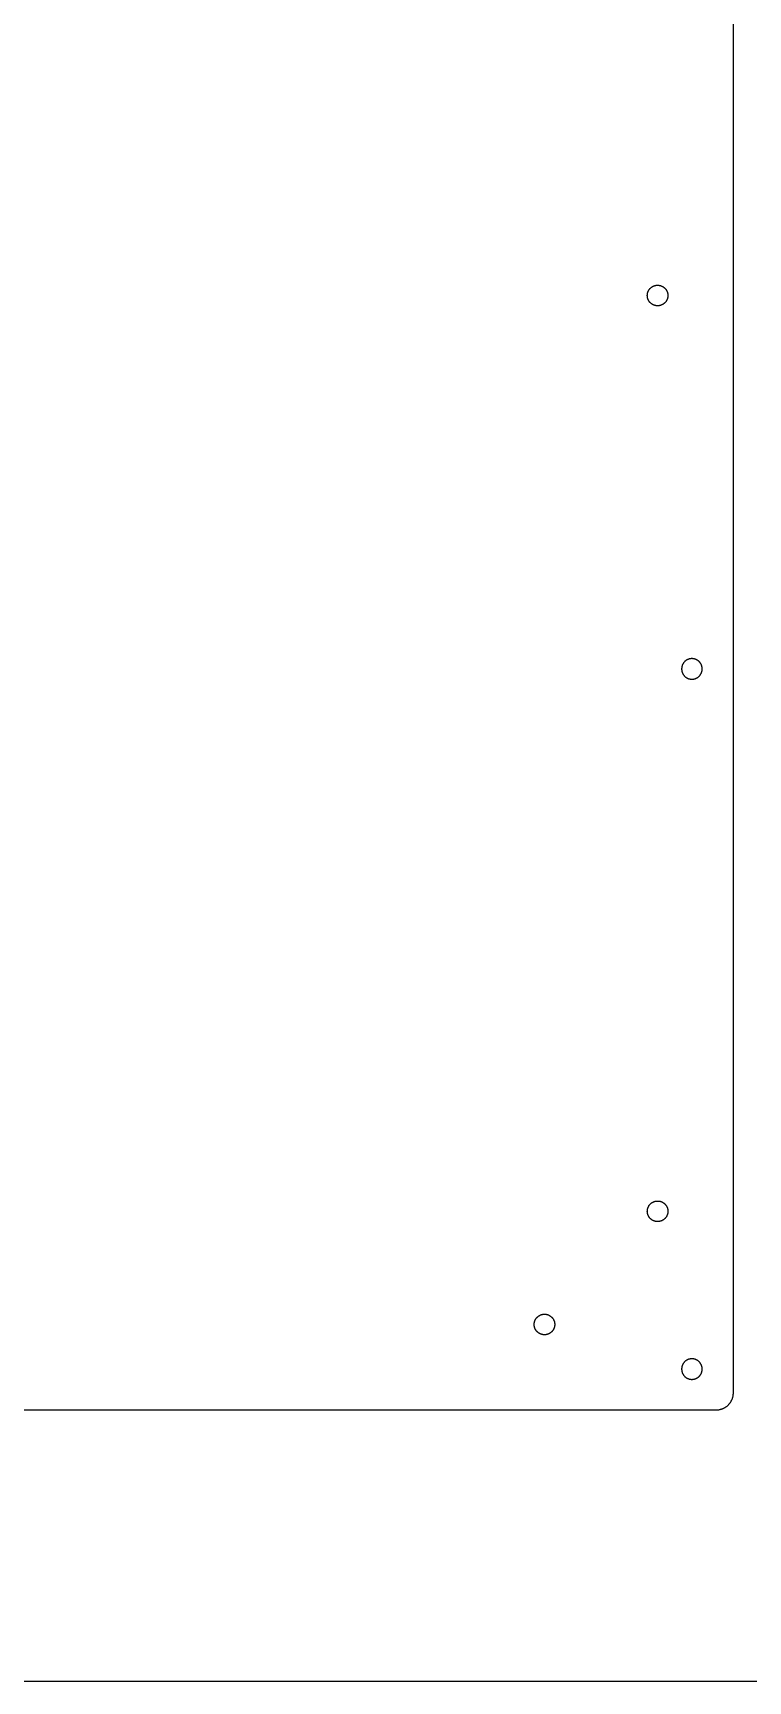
# Model space of a CAD drawing. Header units: millimetres. Extents: x 0 to 1736, y 0 to 1922.
# Drawn here: x 373.7 to 582.3, y 961 to 1441.5 of the extents above; entities that cross this region are included whole.
import ezdxf

# ---------------------------------------------------------------- set-up
doc = ezdxf.new("R2010")
doc.units = ezdxf.units.MM
doc.header["$MEASUREMENT"] = 0
doc.layers.add('Default', color=18, linetype='Continuous', true_color=0x000000)

msp = doc.modelspace()

# ---------------------------------------------------------------- linework, layer by layer
at = {"layer": 'Default', "color": 251, "true_color": 0x696969}
msp.add_lwpolyline([(0, 961), (1736, 961), (1736, 1922), (0, 1922)], close=True, dxfattribs=at)
at = {"layer": 'Default'}
msp.add_lwpolyline([(577.91, 1684.95), (577.91, 1044.95), (577.91, 1044.84), (577.91, 1044.73), (577.9, 1044.62), (577.89, 1044.51), (577.88, 1044.39), (577.87, 1044.28), (577.85, 1044.16), (577.83, 1044.04), (577.81, 1043.93), (577.78, 1043.81), (577.75, 1043.7), (577.72, 1043.58), (577.69, 1043.46), (577.65, 1043.35), (577.61, 1043.23), (577.56, 1043.11), (577.52, 1043), (577.46, 1042.88), (577.41, 1042.77), (577.35, 1042.66), (577.3, 1042.55), (577.23, 1042.44), (577.17, 1042.33), (577.1, 1042.22), (577.03, 1042.11), (576.95, 1042.01), (576.88, 1041.9), (576.8, 1041.8), (576.71, 1041.7), (576.63, 1041.61), (576.54, 1041.51), (576.45, 1041.42), (576.36, 1041.33), (576.26, 1041.24), (576.16, 1041.16), (576.07, 1041.07), (575.96, 1040.99), (575.86, 1040.92), (575.76, 1040.84), (575.65, 1040.77), (575.54, 1040.7), (575.43, 1040.64), (575.32, 1040.57), (575.21, 1040.51), (575.1, 1040.46), (574.98, 1040.4), (574.87, 1040.35), (574.75, 1040.31), (574.64, 1040.26), (574.52, 1040.22), (574.41, 1040.18), (574.29, 1040.15), (574.17, 1040.12), (574.06, 1040.09), (573.94, 1040.06), (573.82, 1040.04), (573.71, 1040.02), (573.59, 1040), (573.48, 1039.99), (573.36, 1039.97), (573.25, 1039.97), (573.14, 1039.96), (573.02, 1039.96), (572.91, 1039.95), (112.91, 1039.95)], dxfattribs=at)
for points in [[(555.91, 1367.95), (555.98, 1367.95), (556.05, 1367.95), (556.11, 1367.95), (556.18, 1367.94), (556.25, 1367.94), (556.32, 1367.93), (556.39, 1367.92), (556.46, 1367.9), (556.53, 1367.89), (556.6, 1367.88), (556.67, 1367.86), (556.74, 1367.84), (556.81, 1367.82), (556.88, 1367.8), (556.95, 1367.77), (557.02, 1367.74), (557.09, 1367.72), (557.16, 1367.69), (557.22, 1367.65), (557.29, 1367.62), (557.36, 1367.58), (557.42, 1367.55), (557.49, 1367.51), (557.56, 1367.47), (557.62, 1367.42), (557.68, 1367.38), (557.74, 1367.33), (557.8, 1367.28), (557.86, 1367.23), (557.92, 1367.18), (557.98, 1367.13), (558.03, 1367.08), (558.09, 1367.02), (558.14, 1366.96), (558.19, 1366.91), (558.24, 1366.85), (558.29, 1366.78), (558.34, 1366.72), (558.38, 1366.66), (558.42, 1366.6), (558.47, 1366.53), (558.51, 1366.47), (558.54, 1366.4), (558.58, 1366.33), (558.61, 1366.26), (558.64, 1366.2), (558.67, 1366.13), (558.7, 1366.06), (558.73, 1365.99), (558.75, 1365.92), (558.78, 1365.85), (558.8, 1365.78), (558.82, 1365.71), (558.83, 1365.64), (558.85, 1365.57), (558.86, 1365.5), (558.88, 1365.43), (558.89, 1365.36), (558.89, 1365.29), (558.9, 1365.22), (558.91, 1365.16), (558.91, 1365.09), (558.91, 1365.02), (558.91, 1364.95), (558.91, 1364.89), (558.91, 1364.82), (558.91, 1364.75), (558.9, 1364.69), (558.89, 1364.62), (558.89, 1364.55), (558.88, 1364.48), (558.86, 1364.41), (558.85, 1364.34), (558.83, 1364.27), (558.82, 1364.2), (558.8, 1364.13), (558.78, 1364.06), (558.75, 1363.99), (558.73, 1363.92), (558.7, 1363.85), (558.67, 1363.78), (558.64, 1363.71), (558.61, 1363.64), (558.58, 1363.58), (558.54, 1363.51), (558.51, 1363.44), (558.47, 1363.38), (558.42, 1363.31), (558.38, 1363.25), (558.34, 1363.19), (558.29, 1363.12), (558.24, 1363.06), (558.19, 1363), (558.14, 1362.95), (558.09, 1362.89), (558.03, 1362.83), (557.98, 1362.78), (557.92, 1362.73), (557.86, 1362.68), (557.8, 1362.63), (557.74, 1362.58), (557.68, 1362.53), (557.62, 1362.49), (557.56, 1362.44), (557.49, 1362.4), (557.42, 1362.36), (557.36, 1362.33), (557.29, 1362.29), (557.22, 1362.26), (557.16, 1362.22), (557.09, 1362.19), (557.02, 1362.17), (556.95, 1362.14), (556.88, 1362.11), (556.81, 1362.09), (556.74, 1362.07), (556.67, 1362.05), (556.6, 1362.03), (556.53, 1362.02), (556.46, 1362), (556.39, 1361.99), (556.32, 1361.98), (556.25, 1361.97), (556.18, 1361.97), (556.11, 1361.96), (556.05, 1361.96), (555.98, 1361.96), (555.91, 1361.95), (555.85, 1361.96), (555.78, 1361.96), (555.71, 1361.96), (555.64, 1361.97), (555.58, 1361.97), (555.51, 1361.98), (555.44, 1361.99), (555.37, 1362), (555.3, 1362.02), (555.23, 1362.03), (555.16, 1362.05), (555.09, 1362.07), (555.02, 1362.09), (554.95, 1362.11), (554.88, 1362.14), (554.81, 1362.17), (554.74, 1362.19), (554.67, 1362.22), (554.6, 1362.26), (554.54, 1362.29), (554.47, 1362.33), (554.4, 1362.36), (554.34, 1362.4), (554.27, 1362.44), (554.21, 1362.49), (554.15, 1362.53), (554.08, 1362.58), (554.02, 1362.63), (553.96, 1362.68), (553.9, 1362.73), (553.85, 1362.78), (553.79, 1362.83), (553.74, 1362.89), (553.69, 1362.95), (553.63, 1363), (553.58, 1363.06), (553.54, 1363.12), (553.49, 1363.19), (553.45, 1363.25), (553.4, 1363.31), (553.36, 1363.38), (553.32, 1363.44), (553.28, 1363.51), (553.25, 1363.58), (553.21, 1363.64), (553.18, 1363.71), (553.15, 1363.78), (553.12, 1363.85), (553.1, 1363.92), (553.07, 1363.99), (553.05, 1364.06), (553.03, 1364.13), (553.01, 1364.2), (552.99, 1364.27), (552.98, 1364.34), (552.96, 1364.41), (552.95, 1364.48), (552.94, 1364.55), (552.93, 1364.62), (552.93, 1364.69), (552.92, 1364.75), (552.92, 1364.82), (552.91, 1364.89), (552.91, 1364.95), (552.91, 1365.02), (552.92, 1365.09), (552.92, 1365.16), (552.93, 1365.22), (552.93, 1365.29), (552.94, 1365.36), (552.95, 1365.43), (552.96, 1365.5), (552.98, 1365.57), (552.99, 1365.64), (553.01, 1365.71), (553.03, 1365.78), (553.05, 1365.85), (553.07, 1365.92), (553.1, 1365.99), (553.12, 1366.06), (553.15, 1366.13), (553.18, 1366.2), (553.21, 1366.26), (553.25, 1366.33), (553.28, 1366.4), (553.32, 1366.47), (553.36, 1366.53), (553.4, 1366.6), (553.45, 1366.66), (553.49, 1366.72), (553.54, 1366.78), (553.58, 1366.85), (553.63, 1366.91), (553.69, 1366.96), (553.74, 1367.02), (553.79, 1367.08), (553.85, 1367.13), (553.9, 1367.18), (553.96, 1367.23), (554.02, 1367.28), (554.08, 1367.33), (554.15, 1367.38), (554.21, 1367.42), (554.27, 1367.47), (554.34, 1367.51), (554.4, 1367.55), (554.47, 1367.58), (554.54, 1367.62), (554.6, 1367.65), (554.67, 1367.69), (554.74, 1367.72), (554.81, 1367.74), (554.88, 1367.77), (554.95, 1367.8), (555.02, 1367.82), (555.09, 1367.84), (555.16, 1367.86), (555.23, 1367.88), (555.3, 1367.89), (555.37, 1367.9), (555.44, 1367.92), (555.51, 1367.93), (555.58, 1367.94), (555.64, 1367.94), (555.71, 1367.95), (555.78, 1367.95), (555.85, 1367.95)], [(568.91, 1256.08), (568.91, 1256.15), (568.91, 1256.22), (568.91, 1256.29), (568.9, 1256.35), (568.89, 1256.42), (568.89, 1256.49), (568.88, 1256.56), (568.86, 1256.63), (568.85, 1256.7), (568.83, 1256.77), (568.82, 1256.84), (568.8, 1256.91), (568.78, 1256.98), (568.75, 1257.05), (568.73, 1257.12), (568.7, 1257.19), (568.67, 1257.26), (568.64, 1257.33), (568.61, 1257.39), (568.58, 1257.46), (568.54, 1257.53), (568.51, 1257.6), (568.47, 1257.66), (568.42, 1257.73), (568.38, 1257.79), (568.34, 1257.85), (568.29, 1257.91), (568.24, 1257.98), (568.19, 1258.03), (568.14, 1258.09), (568.09, 1258.15), (568.03, 1258.21), (567.98, 1258.26), (567.92, 1258.31), (567.86, 1258.36), (567.8, 1258.41), (567.74, 1258.46), (567.68, 1258.51), (567.62, 1258.55), (567.56, 1258.6), (567.49, 1258.64), (567.42, 1258.68), (567.36, 1258.71), (567.29, 1258.75), (567.22, 1258.78), (567.16, 1258.82), (567.09, 1258.85), (567.02, 1258.87), (566.95, 1258.9), (566.88, 1258.92), (566.81, 1258.95), (566.74, 1258.97), (566.67, 1258.99), (566.6, 1259), (566.53, 1259.02), (566.46, 1259.03), (566.39, 1259.05), (566.32, 1259.06), (566.25, 1259.07), (566.18, 1259.07), (566.11, 1259.08), (566.05, 1259.08), (565.98, 1259.08), (565.91, 1259.08), (565.85, 1259.08), (565.78, 1259.08), (565.71, 1259.08), (565.64, 1259.07), (565.58, 1259.07), (565.51, 1259.06), (565.44, 1259.05), (565.37, 1259.03), (565.3, 1259.02), (565.23, 1259), (565.16, 1258.99), (565.09, 1258.97), (565.02, 1258.95), (564.95, 1258.92), (564.88, 1258.9), (564.81, 1258.87), (564.74, 1258.85), (564.67, 1258.82), (564.6, 1258.78), (564.54, 1258.75), (564.47, 1258.71), (564.4, 1258.68), (564.34, 1258.64), (564.27, 1258.6), (564.21, 1258.55), (564.15, 1258.51), (564.08, 1258.46), (564.02, 1258.41), (563.96, 1258.36), (563.9, 1258.31), (563.85, 1258.26), (563.79, 1258.21), (563.74, 1258.15), (563.69, 1258.09), (563.63, 1258.03), (563.58, 1257.98), (563.54, 1257.91), (563.49, 1257.85), (563.45, 1257.79), (563.4, 1257.73), (563.36, 1257.66), (563.32, 1257.6), (563.28, 1257.53), (563.25, 1257.46), (563.21, 1257.39), (563.18, 1257.33), (563.15, 1257.26), (563.12, 1257.19), (563.1, 1257.12), (563.07, 1257.05), (563.05, 1256.98), (563.03, 1256.91), (563.01, 1256.84), (562.99, 1256.77), (562.98, 1256.7), (562.96, 1256.63), (562.95, 1256.56), (562.94, 1256.49), (562.93, 1256.42), (562.93, 1256.35), (562.92, 1256.29), (562.92, 1256.22), (562.91, 1256.15), (562.91, 1256.08), (562.91, 1256.02), (562.92, 1255.95), (562.92, 1255.88), (562.93, 1255.81), (562.93, 1255.75), (562.94, 1255.68), (562.95, 1255.61), (562.96, 1255.54), (562.98, 1255.47), (562.99, 1255.4), (563.01, 1255.33), (563.03, 1255.26), (563.05, 1255.19), (563.07, 1255.12), (563.1, 1255.05), (563.12, 1254.98), (563.15, 1254.91), (563.18, 1254.84), (563.21, 1254.77), (563.25, 1254.71), (563.28, 1254.64), (563.32, 1254.57), (563.36, 1254.51), (563.4, 1254.44), (563.45, 1254.38), (563.49, 1254.32), (563.54, 1254.25), (563.58, 1254.19), (563.63, 1254.13), (563.69, 1254.08), (563.74, 1254.02), (563.79, 1253.96), (563.85, 1253.91), (563.9, 1253.86), (563.96, 1253.8), (564.02, 1253.76), (564.08, 1253.71), (564.15, 1253.66), (564.21, 1253.62), (564.27, 1253.57), (564.34, 1253.53), (564.4, 1253.49), (564.47, 1253.46), (564.54, 1253.42), (564.6, 1253.39), (564.67, 1253.35), (564.74, 1253.32), (564.81, 1253.29), (564.88, 1253.27), (564.95, 1253.24), (565.02, 1253.22), (565.09, 1253.2), (565.16, 1253.18), (565.23, 1253.16), (565.3, 1253.15), (565.37, 1253.13), (565.44, 1253.12), (565.51, 1253.11), (565.58, 1253.1), (565.64, 1253.1), (565.71, 1253.09), (565.78, 1253.09), (565.85, 1253.09), (565.91, 1253.08), (565.98, 1253.09), (566.05, 1253.09), (566.11, 1253.09), (566.18, 1253.1), (566.25, 1253.1), (566.32, 1253.11), (566.39, 1253.12), (566.46, 1253.13), (566.53, 1253.15), (566.6, 1253.16), (566.67, 1253.18), (566.74, 1253.2), (566.81, 1253.22), (566.88, 1253.24), (566.95, 1253.27), (567.02, 1253.29), (567.09, 1253.32), (567.16, 1253.35), (567.22, 1253.39), (567.29, 1253.42), (567.36, 1253.46), (567.42, 1253.49), (567.49, 1253.53), (567.56, 1253.57), (567.62, 1253.62), (567.68, 1253.66), (567.74, 1253.71), (567.8, 1253.76), (567.86, 1253.8), (567.92, 1253.86), (567.98, 1253.91), (568.03, 1253.96), (568.09, 1254.02), (568.14, 1254.08), (568.19, 1254.13), (568.24, 1254.19), (568.29, 1254.25), (568.34, 1254.32), (568.38, 1254.38), (568.42, 1254.44), (568.47, 1254.51), (568.51, 1254.57), (568.54, 1254.64), (568.58, 1254.71), (568.61, 1254.77), (568.64, 1254.84), (568.67, 1254.91), (568.7, 1254.98), (568.73, 1255.05), (568.75, 1255.12), (568.78, 1255.19), (568.8, 1255.26), (568.82, 1255.33), (568.83, 1255.4), (568.85, 1255.47), (568.86, 1255.54), (568.88, 1255.61), (568.89, 1255.68), (568.89, 1255.75), (568.9, 1255.81), (568.91, 1255.88), (568.91, 1255.95), (568.91, 1256.02)], [(555.91, 1100.95), (555.98, 1100.95), (556.05, 1100.95), (556.11, 1100.95), (556.18, 1100.94), (556.25, 1100.94), (556.32, 1100.93), (556.39, 1100.92), (556.46, 1100.9), (556.53, 1100.89), (556.6, 1100.88), (556.67, 1100.86), (556.74, 1100.84), (556.81, 1100.82), (556.88, 1100.8), (556.95, 1100.77), (557.02, 1100.74), (557.09, 1100.72), (557.16, 1100.69), (557.22, 1100.65), (557.29, 1100.62), (557.36, 1100.58), (557.42, 1100.55), (557.49, 1100.51), (557.56, 1100.47), (557.62, 1100.42), (557.68, 1100.38), (557.74, 1100.33), (557.8, 1100.28), (557.86, 1100.23), (557.92, 1100.18), (557.98, 1100.13), (558.03, 1100.08), (558.09, 1100.02), (558.14, 1099.96), (558.19, 1099.91), (558.24, 1099.85), (558.29, 1099.78), (558.34, 1099.72), (558.38, 1099.66), (558.42, 1099.6), (558.47, 1099.53), (558.51, 1099.47), (558.54, 1099.4), (558.58, 1099.33), (558.61, 1099.26), (558.64, 1099.2), (558.67, 1099.13), (558.7, 1099.06), (558.73, 1098.99), (558.75, 1098.92), (558.78, 1098.85), (558.8, 1098.78), (558.82, 1098.71), (558.83, 1098.64), (558.85, 1098.57), (558.86, 1098.5), (558.88, 1098.43), (558.89, 1098.36), (558.89, 1098.29), (558.9, 1098.22), (558.91, 1098.16), (558.91, 1098.09), (558.91, 1098.02), (558.91, 1097.95), (558.91, 1097.89), (558.91, 1097.82), (558.91, 1097.75), (558.9, 1097.69), (558.89, 1097.62), (558.89, 1097.55), (558.88, 1097.48), (558.86, 1097.41), (558.85, 1097.34), (558.83, 1097.27), (558.82, 1097.2), (558.8, 1097.13), (558.78, 1097.06), (558.75, 1096.99), (558.73, 1096.92), (558.7, 1096.85), (558.67, 1096.78), (558.64, 1096.71), (558.61, 1096.64), (558.58, 1096.58), (558.54, 1096.51), (558.51, 1096.44), (558.47, 1096.38), (558.42, 1096.31), (558.38, 1096.25), (558.34, 1096.19), (558.29, 1096.12), (558.24, 1096.06), (558.19, 1096), (558.14, 1095.95), (558.09, 1095.89), (558.03, 1095.83), (557.98, 1095.78), (557.92, 1095.73), (557.86, 1095.68), (557.8, 1095.63), (557.74, 1095.58), (557.68, 1095.53), (557.62, 1095.49), (557.56, 1095.44), (557.49, 1095.4), (557.42, 1095.36), (557.36, 1095.33), (557.29, 1095.29), (557.22, 1095.26), (557.16, 1095.22), (557.09, 1095.19), (557.02, 1095.17), (556.95, 1095.14), (556.88, 1095.11), (556.81, 1095.09), (556.74, 1095.07), (556.67, 1095.05), (556.6, 1095.03), (556.53, 1095.02), (556.46, 1095), (556.39, 1094.99), (556.32, 1094.98), (556.25, 1094.97), (556.18, 1094.97), (556.11, 1094.96), (556.05, 1094.96), (555.98, 1094.96), (555.91, 1094.95), (555.85, 1094.96), (555.78, 1094.96), (555.71, 1094.96), (555.64, 1094.97), (555.58, 1094.97), (555.51, 1094.98), (555.44, 1094.99), (555.37, 1095), (555.3, 1095.02), (555.23, 1095.03), (555.16, 1095.05), (555.09, 1095.07), (555.02, 1095.09), (554.95, 1095.11), (554.88, 1095.14), (554.81, 1095.17), (554.74, 1095.19), (554.67, 1095.22), (554.6, 1095.26), (554.54, 1095.29), (554.47, 1095.33), (554.4, 1095.36), (554.34, 1095.4), (554.27, 1095.44), (554.21, 1095.49), (554.15, 1095.53), (554.08, 1095.58), (554.02, 1095.63), (553.96, 1095.68), (553.9, 1095.73), (553.85, 1095.78), (553.79, 1095.83), (553.74, 1095.89), (553.69, 1095.95), (553.63, 1096), (553.58, 1096.06), (553.54, 1096.12), (553.49, 1096.19), (553.45, 1096.25), (553.4, 1096.31), (553.36, 1096.38), (553.32, 1096.44), (553.28, 1096.51), (553.25, 1096.58), (553.21, 1096.64), (553.18, 1096.71), (553.15, 1096.78), (553.12, 1096.85), (553.1, 1096.92), (553.07, 1096.99), (553.05, 1097.06), (553.03, 1097.13), (553.01, 1097.2), (552.99, 1097.27), (552.98, 1097.34), (552.96, 1097.41), (552.95, 1097.48), (552.94, 1097.55), (552.93, 1097.62), (552.93, 1097.69), (552.92, 1097.75), (552.92, 1097.82), (552.91, 1097.89), (552.91, 1097.95), (552.91, 1098.02), (552.92, 1098.09), (552.92, 1098.16), (552.93, 1098.22), (552.93, 1098.29), (552.94, 1098.36), (552.95, 1098.43), (552.96, 1098.5), (552.98, 1098.57), (552.99, 1098.64), (553.01, 1098.71), (553.03, 1098.78), (553.05, 1098.85), (553.07, 1098.92), (553.1, 1098.99), (553.12, 1099.06), (553.15, 1099.13), (553.18, 1099.2), (553.21, 1099.26), (553.25, 1099.33), (553.28, 1099.4), (553.32, 1099.47), (553.36, 1099.53), (553.4, 1099.6), (553.45, 1099.66), (553.49, 1099.72), (553.54, 1099.78), (553.58, 1099.85), (553.63, 1099.91), (553.69, 1099.96), (553.74, 1100.02), (553.79, 1100.08), (553.85, 1100.13), (553.9, 1100.18), (553.96, 1100.23), (554.02, 1100.28), (554.08, 1100.33), (554.15, 1100.38), (554.21, 1100.42), (554.27, 1100.47), (554.34, 1100.51), (554.4, 1100.55), (554.47, 1100.58), (554.54, 1100.62), (554.6, 1100.65), (554.67, 1100.69), (554.74, 1100.72), (554.81, 1100.74), (554.88, 1100.77), (554.95, 1100.8), (555.02, 1100.82), (555.09, 1100.84), (555.16, 1100.86), (555.23, 1100.88), (555.3, 1100.89), (555.37, 1100.9), (555.44, 1100.92), (555.51, 1100.93), (555.58, 1100.94), (555.64, 1100.94), (555.71, 1100.95), (555.78, 1100.95), (555.85, 1100.95)], [(522.91, 1067.95), (522.98, 1067.95), (523.05, 1067.95), (523.11, 1067.95), (523.18, 1067.94), (523.25, 1067.94), (523.32, 1067.93), (523.39, 1067.92), (523.46, 1067.9), (523.53, 1067.89), (523.6, 1067.88), (523.67, 1067.86), (523.74, 1067.84), (523.81, 1067.82), (523.88, 1067.8), (523.95, 1067.77), (524.02, 1067.74), (524.09, 1067.72), (524.16, 1067.69), (524.22, 1067.65), (524.29, 1067.62), (524.36, 1067.58), (524.42, 1067.55), (524.49, 1067.51), (524.56, 1067.47), (524.62, 1067.42), (524.68, 1067.38), (524.74, 1067.33), (524.8, 1067.28), (524.86, 1067.23), (524.92, 1067.18), (524.98, 1067.13), (525.03, 1067.08), (525.09, 1067.02), (525.14, 1066.96), (525.19, 1066.91), (525.24, 1066.85), (525.29, 1066.78), (525.34, 1066.72), (525.38, 1066.66), (525.42, 1066.6), (525.47, 1066.53), (525.51, 1066.47), (525.54, 1066.4), (525.58, 1066.33), (525.61, 1066.26), (525.64, 1066.2), (525.67, 1066.13), (525.7, 1066.06), (525.73, 1065.99), (525.75, 1065.92), (525.78, 1065.85), (525.8, 1065.78), (525.82, 1065.71), (525.83, 1065.64), (525.85, 1065.57), (525.86, 1065.5), (525.88, 1065.43), (525.89, 1065.36), (525.89, 1065.29), (525.9, 1065.22), (525.91, 1065.16), (525.91, 1065.09), (525.91, 1065.02), (525.91, 1064.95), (525.91, 1064.89), (525.91, 1064.82), (525.91, 1064.75), (525.9, 1064.69), (525.89, 1064.62), (525.89, 1064.55), (525.88, 1064.48), (525.86, 1064.41), (525.85, 1064.34), (525.83, 1064.27), (525.82, 1064.2), (525.8, 1064.13), (525.78, 1064.06), (525.75, 1063.99), (525.73, 1063.92), (525.7, 1063.85), (525.67, 1063.78), (525.64, 1063.71), (525.61, 1063.64), (525.58, 1063.58), (525.54, 1063.51), (525.51, 1063.44), (525.47, 1063.38), (525.42, 1063.31), (525.38, 1063.25), (525.34, 1063.19), (525.29, 1063.12), (525.24, 1063.06), (525.19, 1063), (525.14, 1062.95), (525.09, 1062.89), (525.03, 1062.83), (524.98, 1062.78), (524.92, 1062.73), (524.86, 1062.68), (524.8, 1062.63), (524.74, 1062.58), (524.68, 1062.53), (524.62, 1062.49), (524.56, 1062.44), (524.49, 1062.4), (524.42, 1062.36), (524.36, 1062.33), (524.29, 1062.29), (524.22, 1062.26), (524.16, 1062.22), (524.09, 1062.19), (524.02, 1062.17), (523.95, 1062.14), (523.88, 1062.11), (523.81, 1062.09), (523.74, 1062.07), (523.67, 1062.05), (523.6, 1062.03), (523.53, 1062.02), (523.46, 1062), (523.39, 1061.99), (523.32, 1061.98), (523.25, 1061.97), (523.18, 1061.97), (523.11, 1061.96), (523.05, 1061.96), (522.98, 1061.96), (522.91, 1061.95), (522.85, 1061.96), (522.78, 1061.96), (522.71, 1061.96), (522.64, 1061.97), (522.58, 1061.97), (522.51, 1061.98), (522.44, 1061.99), (522.37, 1062), (522.3, 1062.02), (522.23, 1062.03), (522.16, 1062.05), (522.09, 1062.07), (522.02, 1062.09), (521.95, 1062.11), (521.88, 1062.14), (521.81, 1062.17), (521.74, 1062.19), (521.67, 1062.22), (521.6, 1062.26), (521.54, 1062.29), (521.47, 1062.33), (521.4, 1062.36), (521.34, 1062.4), (521.27, 1062.44), (521.21, 1062.49), (521.15, 1062.53), (521.08, 1062.58), (521.02, 1062.63), (520.96, 1062.68), (520.9, 1062.73), (520.85, 1062.78), (520.79, 1062.83), (520.74, 1062.89), (520.69, 1062.95), (520.63, 1063), (520.58, 1063.06), (520.54, 1063.12), (520.49, 1063.19), (520.45, 1063.25), (520.4, 1063.31), (520.36, 1063.38), (520.32, 1063.44), (520.28, 1063.51), (520.25, 1063.58), (520.21, 1063.64), (520.18, 1063.71), (520.15, 1063.78), (520.12, 1063.85), (520.1, 1063.92), (520.07, 1063.99), (520.05, 1064.06), (520.03, 1064.13), (520.01, 1064.2), (519.99, 1064.27), (519.98, 1064.34), (519.96, 1064.41), (519.95, 1064.48), (519.94, 1064.55), (519.93, 1064.62), (519.93, 1064.69), (519.92, 1064.75), (519.92, 1064.82), (519.91, 1064.89), (519.91, 1064.95), (519.91, 1065.02), (519.92, 1065.09), (519.92, 1065.16), (519.93, 1065.22), (519.93, 1065.29), (519.94, 1065.36), (519.95, 1065.43), (519.96, 1065.5), (519.98, 1065.57), (519.99, 1065.64), (520.01, 1065.71), (520.03, 1065.78), (520.05, 1065.85), (520.07, 1065.92), (520.1, 1065.99), (520.12, 1066.06), (520.15, 1066.13), (520.18, 1066.2), (520.21, 1066.26), (520.25, 1066.33), (520.28, 1066.4), (520.32, 1066.47), (520.36, 1066.53), (520.4, 1066.6), (520.45, 1066.66), (520.49, 1066.72), (520.54, 1066.78), (520.58, 1066.85), (520.63, 1066.91), (520.69, 1066.96), (520.74, 1067.02), (520.79, 1067.08), (520.85, 1067.13), (520.9, 1067.18), (520.96, 1067.23), (521.02, 1067.28), (521.08, 1067.33), (521.15, 1067.38), (521.21, 1067.42), (521.27, 1067.47), (521.34, 1067.51), (521.4, 1067.55), (521.47, 1067.58), (521.54, 1067.62), (521.6, 1067.65), (521.67, 1067.69), (521.74, 1067.72), (521.81, 1067.74), (521.88, 1067.77), (521.95, 1067.8), (522.02, 1067.82), (522.09, 1067.84), (522.16, 1067.86), (522.23, 1067.88), (522.3, 1067.89), (522.37, 1067.9), (522.44, 1067.92), (522.51, 1067.93), (522.58, 1067.94), (522.64, 1067.94), (522.71, 1067.95), (522.78, 1067.95), (522.85, 1067.95)], [(568.91, 1051.95), (568.91, 1052.02), (568.91, 1052.09), (568.91, 1052.16), (568.9, 1052.22), (568.89, 1052.29), (568.89, 1052.36), (568.88, 1052.43), (568.86, 1052.5), (568.85, 1052.57), (568.83, 1052.64), (568.82, 1052.71), (568.8, 1052.78), (568.78, 1052.85), (568.75, 1052.92), (568.73, 1052.99), (568.7, 1053.06), (568.67, 1053.13), (568.64, 1053.2), (568.61, 1053.26), (568.58, 1053.33), (568.54, 1053.4), (568.51, 1053.47), (568.47, 1053.53), (568.42, 1053.6), (568.38, 1053.66), (568.34, 1053.72), (568.29, 1053.78), (568.24, 1053.85), (568.19, 1053.91), (568.14, 1053.96), (568.09, 1054.02), (568.03, 1054.08), (567.98, 1054.13), (567.92, 1054.18), (567.86, 1054.23), (567.8, 1054.28), (567.74, 1054.33), (567.68, 1054.38), (567.62, 1054.42), (567.56, 1054.47), (567.49, 1054.51), (567.42, 1054.55), (567.36, 1054.58), (567.29, 1054.62), (567.22, 1054.65), (567.16, 1054.69), (567.09, 1054.72), (567.02, 1054.74), (566.95, 1054.77), (566.88, 1054.8), (566.81, 1054.82), (566.74, 1054.84), (566.67, 1054.86), (566.6, 1054.88), (566.53, 1054.89), (566.46, 1054.9), (566.39, 1054.92), (566.32, 1054.93), (566.25, 1054.94), (566.18, 1054.94), (566.11, 1054.95), (566.05, 1054.95), (565.98, 1054.95), (565.91, 1054.95), (565.85, 1054.95), (565.78, 1054.95), (565.71, 1054.95), (565.64, 1054.94), (565.58, 1054.94), (565.51, 1054.93), (565.44, 1054.92), (565.37, 1054.9), (565.3, 1054.89), (565.23, 1054.88), (565.16, 1054.86), (565.09, 1054.84), (565.02, 1054.82), (564.95, 1054.8), (564.88, 1054.77), (564.81, 1054.74), (564.74, 1054.72), (564.67, 1054.69), (564.6, 1054.65), (564.54, 1054.62), (564.47, 1054.58), (564.4, 1054.55), (564.34, 1054.51), (564.27, 1054.47), (564.21, 1054.42), (564.15, 1054.38), (564.08, 1054.33), (564.02, 1054.28), (563.96, 1054.23), (563.9, 1054.18), (563.85, 1054.13), (563.79, 1054.08), (563.74, 1054.02), (563.69, 1053.96), (563.63, 1053.91), (563.58, 1053.85), (563.54, 1053.78), (563.49, 1053.72), (563.45, 1053.66), (563.4, 1053.6), (563.36, 1053.53), (563.32, 1053.47), (563.28, 1053.4), (563.25, 1053.33), (563.21, 1053.26), (563.18, 1053.2), (563.15, 1053.13), (563.12, 1053.06), (563.1, 1052.99), (563.07, 1052.92), (563.05, 1052.85), (563.03, 1052.78), (563.01, 1052.71), (562.99, 1052.64), (562.98, 1052.57), (562.96, 1052.5), (562.95, 1052.43), (562.94, 1052.36), (562.93, 1052.29), (562.93, 1052.22), (562.92, 1052.16), (562.92, 1052.09), (562.91, 1052.02), (562.91, 1051.95), (562.91, 1051.89), (562.92, 1051.82), (562.92, 1051.75), (562.93, 1051.69), (562.93, 1051.62), (562.94, 1051.55), (562.95, 1051.48), (562.96, 1051.41), (562.98, 1051.34), (562.99, 1051.27), (563.01, 1051.2), (563.03, 1051.13), (563.05, 1051.06), (563.07, 1050.99), (563.1, 1050.92), (563.12, 1050.85), (563.15, 1050.78), (563.18, 1050.71), (563.21, 1050.64), (563.25, 1050.58), (563.28, 1050.51), (563.32, 1050.44), (563.36, 1050.38), (563.4, 1050.31), (563.45, 1050.25), (563.49, 1050.19), (563.54, 1050.12), (563.58, 1050.06), (563.63, 1050), (563.69, 1049.95), (563.74, 1049.89), (563.79, 1049.83), (563.85, 1049.78), (563.9, 1049.73), (563.96, 1049.68), (564.02, 1049.63), (564.08, 1049.58), (564.15, 1049.53), (564.21, 1049.49), (564.27, 1049.44), (564.34, 1049.4), (564.4, 1049.36), (564.47, 1049.33), (564.54, 1049.29), (564.6, 1049.26), (564.67, 1049.22), (564.74, 1049.19), (564.81, 1049.17), (564.88, 1049.14), (564.95, 1049.11), (565.02, 1049.09), (565.09, 1049.07), (565.16, 1049.05), (565.23, 1049.03), (565.3, 1049.02), (565.37, 1049), (565.44, 1048.99), (565.51, 1048.98), (565.58, 1048.97), (565.64, 1048.97), (565.71, 1048.96), (565.78, 1048.96), (565.85, 1048.96), (565.91, 1048.95), (565.98, 1048.96), (566.05, 1048.96), (566.11, 1048.96), (566.18, 1048.97), (566.25, 1048.97), (566.32, 1048.98), (566.39, 1048.99), (566.46, 1049), (566.53, 1049.02), (566.6, 1049.03), (566.67, 1049.05), (566.74, 1049.07), (566.81, 1049.09), (566.88, 1049.11), (566.95, 1049.14), (567.02, 1049.17), (567.09, 1049.19), (567.16, 1049.22), (567.22, 1049.26), (567.29, 1049.29), (567.36, 1049.33), (567.42, 1049.36), (567.49, 1049.4), (567.56, 1049.44), (567.62, 1049.49), (567.68, 1049.53), (567.74, 1049.58), (567.8, 1049.63), (567.86, 1049.68), (567.92, 1049.73), (567.98, 1049.78), (568.03, 1049.83), (568.09, 1049.89), (568.14, 1049.95), (568.19, 1050), (568.24, 1050.06), (568.29, 1050.12), (568.34, 1050.19), (568.38, 1050.25), (568.42, 1050.31), (568.47, 1050.38), (568.51, 1050.44), (568.54, 1050.51), (568.58, 1050.58), (568.61, 1050.64), (568.64, 1050.71), (568.67, 1050.78), (568.7, 1050.85), (568.73, 1050.92), (568.75, 1050.99), (568.78, 1051.06), (568.8, 1051.13), (568.82, 1051.2), (568.83, 1051.27), (568.85, 1051.34), (568.86, 1051.41), (568.88, 1051.48), (568.89, 1051.55), (568.89, 1051.62), (568.9, 1051.69), (568.91, 1051.75), (568.91, 1051.82), (568.91, 1051.89)]]:
    msp.add_lwpolyline(points, close=True, dxfattribs=at)

doc.saveas('drawing.dxf')
